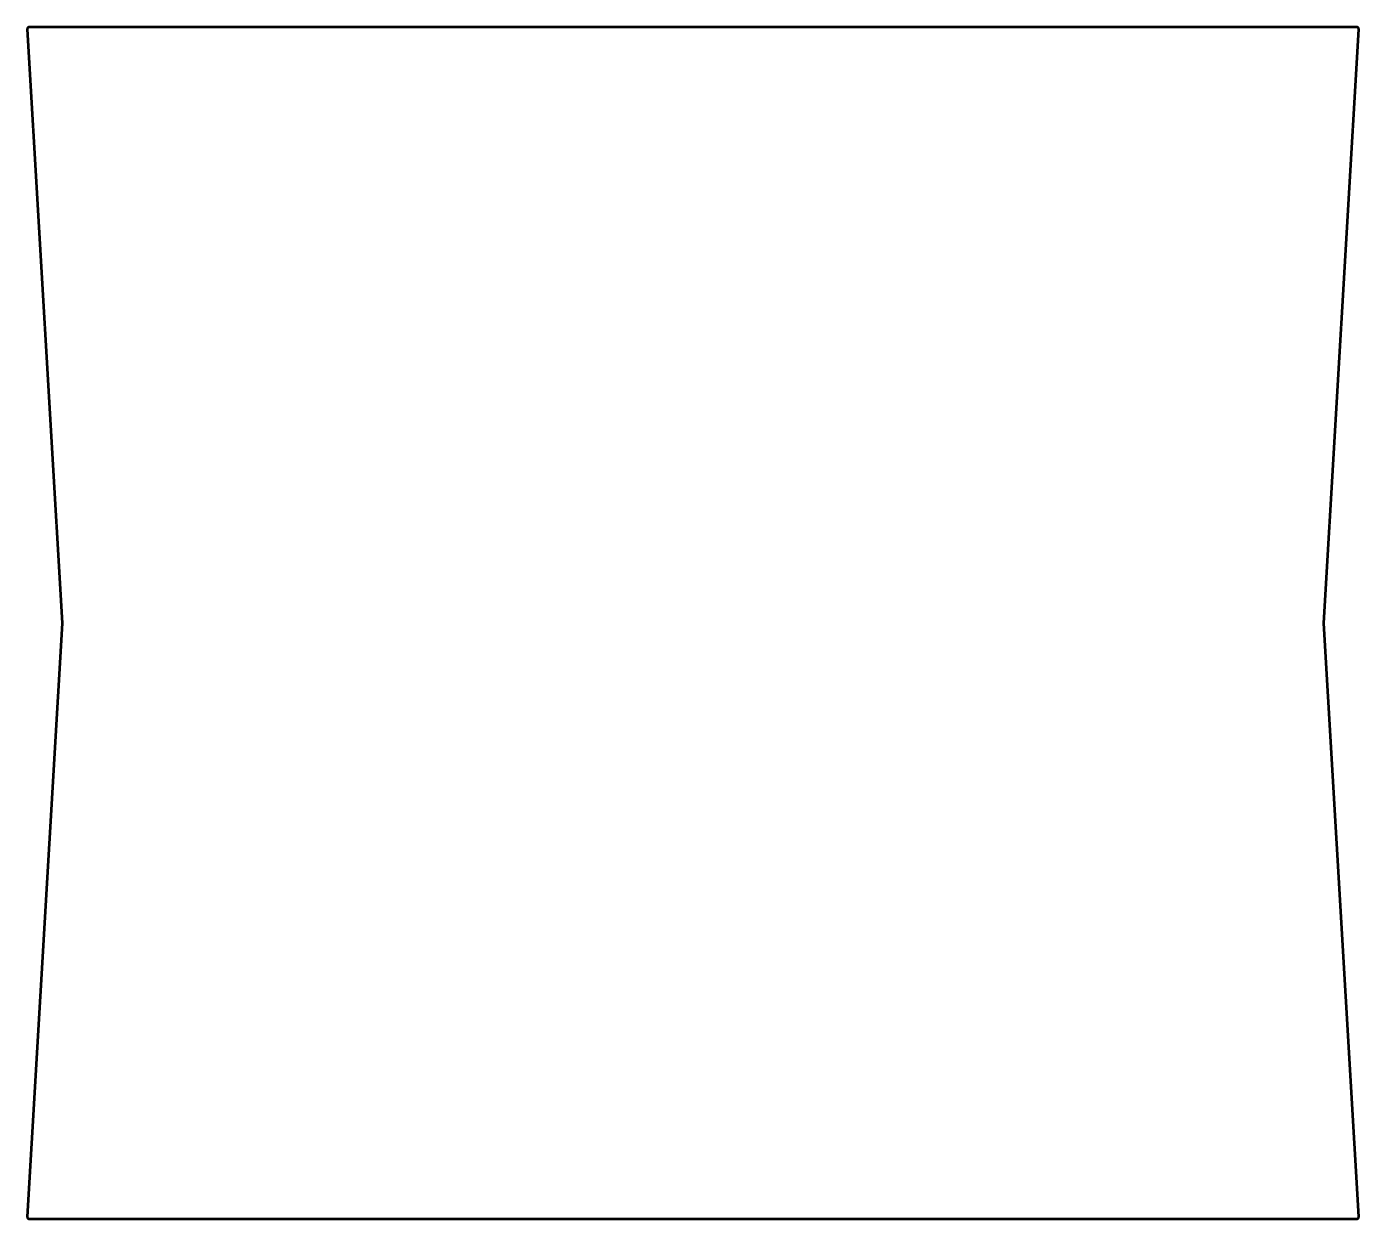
# Model space of a CAD drawing. Header units: metres. Extents: x 61.3 to 156.7, y -121.2 to -35.8.
import ezdxf

# ---------------------------------------------------------------- set-up
doc = ezdxf.new("R2010")
doc.units = ezdxf.units.M

msp = doc.modelspace()

# ---------------------------------------------------------------- linework, layer by layer
for points in [[(61.335, -121.003), (61.335, -121.003), (61.335, -121.007), (61.335, -121.011), (61.335, -121.012), (61.336, -121.016), (61.336, -121.019), (61.336, -121.02), (61.337, -121.023), (61.337, -121.027), (61.337, -121.028), (61.338, -121.032), (61.339, -121.035), (61.339, -121.036), (61.34, -121.039), (61.341, -121.043), (61.341, -121.044), (61.342, -121.047), (61.343, -121.051), (61.343, -121.051), (61.344, -121.055), (61.346, -121.058), (61.346, -121.059), (61.347, -121.063), (61.349, -121.066), (61.349, -121.067), (61.35, -121.07), (61.352, -121.073), (61.353, -121.074), (61.354, -121.077), (61.356, -121.08), (61.356, -121.081), (61.358, -121.084), (61.36, -121.087), (61.361, -121.088), (61.362, -121.091), (61.364, -121.094), (61.365, -121.095), (61.367, -121.098), (61.369, -121.1), (61.37, -121.101), (61.372, -121.104), (61.374, -121.107), (61.375, -121.108), (61.377, -121.11), (61.379, -121.113), (61.38, -121.114), (61.383, -121.116), (61.385, -121.119), (61.386, -121.119), (61.389, -121.122), (61.391, -121.124), (61.392, -121.125), (61.395, -121.127), (61.397, -121.129), (61.398, -121.13), (61.401, -121.132), (61.404, -121.134), (61.405, -121.135), (61.408, -121.137), (61.411, -121.139), (61.411, -121.139), (61.414, -121.141), (61.417, -121.143), (61.419, -121.144), (61.422, -121.145), (61.425, -121.147), (61.426, -121.147), (61.429, -121.149), (61.432, -121.15), (61.433, -121.151), (61.436, -121.152), (61.439, -121.153), (61.44, -121.154), (61.444, -121.155), (61.447, -121.156), (61.448, -121.157), (61.451, -121.158), (61.455, -121.159), (61.456, -121.159), (61.459, -121.16), (61.462, -121.161), (61.464, -121.161), (61.467, -121.162), (61.471, -121.162), (61.471, -121.163), (61.475, -121.163), (61.478, -121.164), (61.48, -121.164), (61.483, -121.164), (61.487, -121.164), (61.488, -121.165), (61.491, -121.165), (61.494, -121.165), (61.496, -121.165), (61.5, -121.165), (156.5, -121.165), (156.504, -121.165), (156.506, -121.165), (156.509, -121.165), (156.512, -121.165), (156.513, -121.164), (156.517, -121.164), (156.52, -121.164), (156.522, -121.164), (156.525, -121.163), (156.529, -121.163), (156.529, -121.162), (156.533, -121.162), (156.536, -121.161), (156.538, -121.161), (156.541, -121.16), (156.544, -121.159), (156.545, -121.159), (156.549, -121.158), (156.552, -121.157), (156.553, -121.156), (156.556, -121.155), (156.56, -121.154), (156.561, -121.153), (156.564, -121.152), (156.567, -121.151), (156.568, -121.15), (156.571, -121.149), (156.574, -121.147), (156.575, -121.147), (156.578, -121.145), (156.581, -121.144), (156.583, -121.143), (156.586, -121.141), (156.589, -121.139), (156.589, -121.139), (156.592, -121.137), (156.595, -121.135), (156.596, -121.134), (156.599, -121.132), (156.602, -121.13), (156.603, -121.129), (156.605, -121.127), (156.608, -121.125), (156.609, -121.124), (156.611, -121.122), (156.614, -121.119), (156.615, -121.119), (156.617, -121.116), (156.62, -121.114), (156.621, -121.113), (156.623, -121.11), (156.625, -121.108), (156.626, -121.107), (156.628, -121.104), (156.63, -121.101), (156.631, -121.1), (156.633, -121.098), (156.635, -121.095), (156.636, -121.094), (156.638, -121.091), (156.639, -121.088), (156.64, -121.087), (156.642, -121.084), (156.644, -121.081), (156.644, -121.08), (156.646, -121.077), (156.647, -121.074), (156.648, -121.073), (156.65, -121.07), (156.651, -121.067), (156.651, -121.066), (156.653, -121.063), (156.654, -121.059), (156.654, -121.058), (156.656, -121.055), (156.657, -121.051), (156.657, -121.051), (156.658, -121.047), (156.659, -121.044), (156.659, -121.043), (156.66, -121.039), (156.661, -121.036), (156.661, -121.035), (156.662, -121.032), (156.663, -121.028), (156.663, -121.027), (156.663, -121.023), (156.664, -121.02), (156.664, -121.019), (156.664, -121.016), (156.665, -121.012), (156.665, -121.011), (156.665, -121.007), (156.665, -121.004), (156.665, -121.003), (156.665, -120.999), (156.665, -120.996), (156.665, -120.994), (156.665, -120.99), (154.165, -78.5), (156.665, -36.01), (156.665, -36.006), (156.665, -36.004), (156.665, -36.001), (156.665, -35.997), (156.665, -35.996), (156.665, -35.993), (156.665, -35.989), (156.665, -35.988), (156.664, -35.984), (156.664, -35.981), (156.664, -35.98), (156.663, -35.977), (156.663, -35.973), (156.663, -35.972), (156.662, -35.968), (156.661, -35.965), (156.661, -35.964), (156.66, -35.961), (156.659, -35.957), (156.659, -35.956), (156.658, -35.953), (156.657, -35.949), (156.657, -35.949), (156.656, -35.945), (156.654, -35.942), (156.654, -35.941), (156.653, -35.937), (156.651, -35.934), (156.651, -35.933), (156.65, -35.93), (156.648, -35.927), (156.647, -35.926), (156.646, -35.923), (156.644, -35.92), (156.644, -35.919), (156.642, -35.916), (156.64, -35.913), (156.639, -35.912), (156.638, -35.909), (156.636, -35.906), (156.635, -35.905), (156.633, -35.902), (156.631, -35.9), (156.63, -35.899), (156.628, -35.896), (156.626, -35.893), (156.625, -35.892), (156.623, -35.89), (156.621, -35.887), (156.62, -35.886), (156.617, -35.884), (156.615, -35.881), (156.614, -35.881), (156.611, -35.878), (156.609, -35.876), (156.608, -35.875), (156.605, -35.873), (156.603, -35.871), (156.602, -35.87), (156.599, -35.868), (156.596, -35.866), (156.595, -35.865), (156.592, -35.863), (156.589, -35.861), (156.589, -35.861), (156.586, -35.859), (156.583, -35.857), (156.581, -35.856), (156.578, -35.855), (156.575, -35.853), (156.574, -35.853), (156.571, -35.851), (156.568, -35.85), (156.567, -35.849), (156.564, -35.848), (156.561, -35.847), (156.56, -35.846), (156.556, -35.845), (156.553, -35.844), (156.552, -35.843), (156.549, -35.842), (156.545, -35.841), (156.544, -35.841), (156.541, -35.84), (156.538, -35.839), (156.536, -35.839), (156.533, -35.838), (156.529, -35.838), (156.529, -35.837), (156.525, -35.837), (156.522, -35.836), (156.52, -35.836), (156.517, -35.836), (156.513, -35.836), (156.512, -35.835), (156.509, -35.835), (156.506, -35.835), (156.504, -35.835), (156.5, -35.835), (61.5, -35.835), (61.496, -35.835), (61.494, -35.835), (61.491, -35.835), (61.488, -35.835), (61.487, -35.836), (61.483, -35.836), (61.48, -35.836), (61.478, -35.836), (61.475, -35.837), (61.471, -35.837), (61.471, -35.838), (61.467, -35.838), (61.464, -35.839), (61.462, -35.839), (61.459, -35.84), (61.456, -35.841), (61.455, -35.841), (61.451, -35.842), (61.448, -35.843), (61.447, -35.844), (61.444, -35.845), (61.44, -35.846), (61.439, -35.847), (61.436, -35.848), (61.433, -35.849), (61.432, -35.85), (61.429, -35.851), (61.426, -35.853), (61.425, -35.853), (61.422, -35.855), (61.419, -35.856), (61.417, -35.857), (61.414, -35.859), (61.411, -35.861), (61.411, -35.861), (61.408, -35.863), (61.405, -35.865), (61.404, -35.866), (61.401, -35.868), (61.398, -35.87), (61.397, -35.871), (61.395, -35.873), (61.392, -35.875), (61.391, -35.876), (61.389, -35.878), (61.386, -35.881), (61.385, -35.881), (61.383, -35.884), (61.38, -35.886), (61.379, -35.887), (61.377, -35.89), (61.375, -35.892), (61.374, -35.893), (61.372, -35.896), (61.37, -35.899), (61.369, -35.9), (61.367, -35.902), (61.365, -35.905), (61.364, -35.906), (61.362, -35.909), (61.361, -35.912), (61.36, -35.913), (61.358, -35.916), (61.356, -35.919), (61.356, -35.92), (61.354, -35.923), (61.353, -35.926), (61.352, -35.927), (61.35, -35.93), (61.349, -35.933), (61.349, -35.934), (61.347, -35.937), (61.346, -35.941), (61.346, -35.942), (61.344, -35.945), (61.343, -35.949), (61.343, -35.949), (61.342, -35.953), (61.341, -35.956), (61.341, -35.957), (61.34, -35.961), (61.339, -35.964), (61.339, -35.965), (61.338, -35.968), (61.337, -35.972), (61.337, -35.973), (61.337, -35.977), (61.336, -35.98), (61.336, -35.981), (61.336, -35.984), (61.335, -35.988), (61.335, -35.989), (61.335, -35.993), (61.335, -35.996), (61.335, -35.997), (61.335, -36.001), (61.335, -36.004), (61.335, -36.006), (61.335, -36.01), (63.835, -78.5), (61.335, -120.99), (61.335, -120.994), (61.335, -120.996), (61.335, -121), (61.335, -121.003), (61.335, -121.003)], [(61.425, -121.001), (61.425, -121.002), (61.425, -121.003), (61.425, -121.004), (61.425, -121.005), (61.425, -121.006), (61.425, -121.007), (61.425, -121.008), (61.426, -121.009), (61.426, -121.01), (61.426, -121.012), (61.426, -121.012), (61.426, -121.013), (61.426, -121.014), (61.427, -121.016), (61.427, -121.017), (61.427, -121.018), (61.427, -121.019), (61.428, -121.02), (61.428, -121.021), (61.428, -121.022), (61.429, -121.023), (61.429, -121.024), (61.429, -121.025), (61.43, -121.026), (61.43, -121.027), (61.43, -121.027), (61.431, -121.029), (61.431, -121.03), (61.431, -121.031), (61.432, -121.032), (61.432, -121.033), (61.433, -121.033), (61.433, -121.034), (61.434, -121.035), (61.434, -121.036), (61.435, -121.037), (61.435, -121.038), (61.436, -121.039), (61.436, -121.04), (61.437, -121.041), (61.438, -121.042), (61.438, -121.042), (61.439, -121.043), (61.439, -121.044), (61.44, -121.045), (61.441, -121.046), (61.441, -121.047), (61.442, -121.047), (61.443, -121.048), (61.443, -121.049), (61.444, -121.05), (61.445, -121.051), (61.445, -121.051), (61.446, -121.052), (61.447, -121.053), (61.448, -121.054), (61.448, -121.054), (61.449, -121.055), (61.45, -121.056), (61.451, -121.057), (61.451, -121.057), (61.452, -121.058), (61.453, -121.059), (61.454, -121.059), (61.455, -121.06), (61.456, -121.061), (61.457, -121.061), (61.457, -121.062), (61.458, -121.062), (61.459, -121.063), (61.46, -121.063), (61.461, -121.064), (61.462, -121.065), (61.463, -121.065), (61.463, -121.066), (61.464, -121.066), (61.466, -121.067), (61.466, -121.067), (61.467, -121.068), (61.468, -121.068), (61.469, -121.068), (61.47, -121.069), (61.471, -121.069), (61.472, -121.07), (61.473, -121.07), (61.474, -121.07), (61.475, -121.071), (61.476, -121.071), (61.477, -121.071), (61.478, -121.072), (61.479, -121.072), (61.48, -121.072), (61.481, -121.073), (61.482, -121.073), (61.483, -121.073), (61.484, -121.073), (61.485, -121.074), (61.486, -121.074), (61.487, -121.074), (61.488, -121.074), (61.49, -121.074), (61.49, -121.074), (61.491, -121.075), (61.492, -121.075), (61.494, -121.075), (61.495, -121.075), (61.496, -121.075), (61.497, -121.075), (61.498, -121.075), (61.499, -121.075), (61.5, -121.075), (156.5, -121.075), (156.501, -121.075), (156.502, -121.075), (156.503, -121.075), (156.504, -121.075), (156.505, -121.075), (156.506, -121.075), (156.508, -121.075), (156.509, -121.075), (156.51, -121.074), (156.51, -121.074), (156.512, -121.074), (156.513, -121.074), (156.514, -121.074), (156.515, -121.074), (156.516, -121.073), (156.517, -121.073), (156.518, -121.073), (156.519, -121.073), (156.52, -121.072), (156.521, -121.072), (156.522, -121.072), (156.523, -121.071), (156.524, -121.071), (156.525, -121.071), (156.526, -121.07), (156.527, -121.07), (156.528, -121.07), (156.529, -121.069), (156.53, -121.069), (156.531, -121.068), (156.532, -121.068), (156.533, -121.068), (156.534, -121.067), (156.534, -121.067), (156.536, -121.066), (156.537, -121.066), (156.537, -121.065), (156.538, -121.065), (156.539, -121.064), (156.54, -121.063), (156.541, -121.063), (156.542, -121.062), (156.543, -121.062), (156.543, -121.061), (156.544, -121.061), (156.545, -121.06), (156.546, -121.059), (156.547, -121.059), (156.548, -121.058), (156.549, -121.057), (156.549, -121.057), (156.55, -121.056), (156.551, -121.055), (156.552, -121.054), (156.552, -121.054), (156.553, -121.053), (156.554, -121.052), (156.555, -121.051), (156.555, -121.051), (156.556, -121.05), (156.557, -121.049), (156.557, -121.048), (156.558, -121.047), (156.559, -121.047), (156.559, -121.046), (156.56, -121.045), (156.561, -121.044), (156.561, -121.043), (156.562, -121.042), (156.562, -121.042), (156.563, -121.041), (156.564, -121.04), (156.564, -121.039), (156.565, -121.038), (156.565, -121.037), (156.566, -121.036), (156.566, -121.035), (156.567, -121.034), (156.567, -121.033), (156.568, -121.033), (156.568, -121.032), (156.569, -121.031), (156.569, -121.03), (156.569, -121.029), (156.57, -121.027), (156.57, -121.027), (156.57, -121.026), (156.571, -121.025), (156.571, -121.024), (156.571, -121.023), (156.572, -121.022), (156.572, -121.021), (156.572, -121.02), (156.573, -121.019), (156.573, -121.018), (156.573, -121.017), (156.573, -121.016), (156.574, -121.014), (156.574, -121.013), (156.574, -121.012), (156.574, -121.012), (156.574, -121.01), (156.574, -121.009), (156.575, -121.008), (156.575, -121.007), (156.575, -121.006), (156.575, -121.005), (156.575, -121.004), (156.575, -121.003), (156.575, -121.002), (156.575, -121.001), (156.575, -121), (156.575, -120.999), (156.575, -120.998), (156.575, -120.997), (156.575, -120.996), (154.075, -78.5), (156.575, -36.004), (156.575, -36.003), (156.575, -36.002), (156.575, -36.001), (156.575, -36), (156.575, -35.999), (156.575, -35.998), (156.575, -35.997), (156.575, -35.996), (156.575, -35.995), (156.575, -35.994), (156.575, -35.993), (156.575, -35.992), (156.574, -35.991), (156.574, -35.99), (156.574, -35.988), (156.574, -35.988), (156.574, -35.987), (156.574, -35.986), (156.573, -35.984), (156.573, -35.983), (156.573, -35.982), (156.573, -35.981), (156.572, -35.98), (156.572, -35.979), (156.572, -35.978), (156.571, -35.977), (156.571, -35.976), (156.571, -35.975), (156.57, -35.974), (156.57, -35.973), (156.57, -35.973), (156.569, -35.971), (156.569, -35.97), (156.569, -35.969), (156.568, -35.968), (156.568, -35.967), (156.567, -35.967), (156.567, -35.966), (156.566, -35.965), (156.566, -35.964), (156.565, -35.963), (156.565, -35.962), (156.564, -35.961), (156.564, -35.96), (156.563, -35.959), (156.562, -35.958), (156.562, -35.958), (156.561, -35.957), (156.561, -35.956), (156.56, -35.955), (156.559, -35.954), (156.559, -35.953), (156.558, -35.953), (156.557, -35.952), (156.557, -35.951), (156.556, -35.95), (156.555, -35.949), (156.555, -35.949), (156.554, -35.948), (156.553, -35.947), (156.552, -35.946), (156.552, -35.946), (156.551, -35.945), (156.55, -35.944), (156.549, -35.943), (156.549, -35.943), (156.548, -35.942), (156.547, -35.941), (156.546, -35.941), (156.545, -35.94), (156.544, -35.939), (156.543, -35.939), (156.543, -35.938), (156.542, -35.938), (156.541, -35.937), (156.54, -35.937), (156.539, -35.936), (156.538, -35.935), (156.537, -35.935), (156.537, -35.934), (156.536, -35.934), (156.534, -35.933), (156.534, -35.933), (156.533, -35.932), (156.532, -35.932), (156.531, -35.932), (156.53, -35.931), (156.529, -35.931), (156.528, -35.93), (156.527, -35.93), (156.526, -35.93), (156.525, -35.929), (156.524, -35.929), (156.523, -35.929), (156.522, -35.928), (156.521, -35.928), (156.52, -35.928), (156.519, -35.927), (156.518, -35.927), (156.517, -35.927), (156.516, -35.927), (156.515, -35.926), (156.514, -35.926), (156.513, -35.926), (156.512, -35.926), (156.51, -35.926), (156.51, -35.926), (156.509, -35.925), (156.508, -35.925), (156.506, -35.925), (156.505, -35.925), (156.504, -35.925), (156.503, -35.925), (156.502, -35.925), (156.501, -35.925), (156.5, -35.925), (61.5, -35.925), (61.499, -35.925), (61.498, -35.925), (61.497, -35.925), (61.496, -35.925), (61.495, -35.925), (61.494, -35.925), (61.492, -35.925), (61.491, -35.925), (61.49, -35.926), (61.49, -35.926), (61.488, -35.926), (61.487, -35.926), (61.486, -35.926), (61.485, -35.926), (61.484, -35.927), (61.483, -35.927), (61.482, -35.927), (61.481, -35.927), (61.48, -35.928), (61.479, -35.928), (61.478, -35.928), (61.477, -35.929), (61.476, -35.929), (61.475, -35.929), (61.474, -35.93), (61.473, -35.93), (61.472, -35.93), (61.471, -35.931), (61.47, -35.931), (61.469, -35.932), (61.468, -35.932), (61.467, -35.932), (61.466, -35.933), (61.466, -35.933), (61.464, -35.934), (61.463, -35.934), (61.463, -35.935), (61.462, -35.935), (61.461, -35.936), (61.46, -35.937), (61.459, -35.937), (61.458, -35.938), (61.457, -35.938), (61.457, -35.939), (61.456, -35.939), (61.455, -35.94), (61.454, -35.941), (61.453, -35.941), (61.452, -35.942), (61.451, -35.943), (61.451, -35.943), (61.45, -35.944), (61.449, -35.945), (61.448, -35.946), (61.448, -35.946), (61.447, -35.947), (61.446, -35.948), (61.445, -35.949), (61.445, -35.949), (61.444, -35.95), (61.443, -35.951), (61.443, -35.952), (61.442, -35.953), (61.441, -35.953), (61.441, -35.954), (61.44, -35.955), (61.439, -35.956), (61.439, -35.957), (61.438, -35.958), (61.438, -35.958), (61.437, -35.959), (61.436, -35.96), (61.436, -35.961), (61.435, -35.962), (61.435, -35.963), (61.434, -35.964), (61.434, -35.965), (61.433, -35.966), (61.433, -35.967), (61.432, -35.967), (61.432, -35.968), (61.431, -35.969), (61.431, -35.97), (61.431, -35.971), (61.43, -35.973), (61.43, -35.973), (61.43, -35.974), (61.429, -35.975), (61.429, -35.976), (61.429, -35.977), (61.428, -35.978), (61.428, -35.979), (61.428, -35.98), (61.427, -35.981), (61.427, -35.982), (61.427, -35.983), (61.427, -35.984), (61.426, -35.986), (61.426, -35.987), (61.426, -35.988), (61.426, -35.988), (61.426, -35.99), (61.426, -35.991), (61.425, -35.992), (61.425, -35.993), (61.425, -35.994), (61.425, -35.995), (61.425, -35.996), (61.425, -35.997), (61.425, -35.998), (61.425, -35.999), (61.425, -36), (61.425, -36.001), (61.425, -36.002), (61.425, -36.003), (61.425, -36.004), (63.925, -78.5), (61.425, -120.996), (61.425, -120.997), (61.425, -120.998), (61.425, -120.999), (61.425, -121), (61.425, -121.001), (61.425, -121.001)]]:
    msp.add_lwpolyline(points)

doc.saveas('drawing.dxf')
